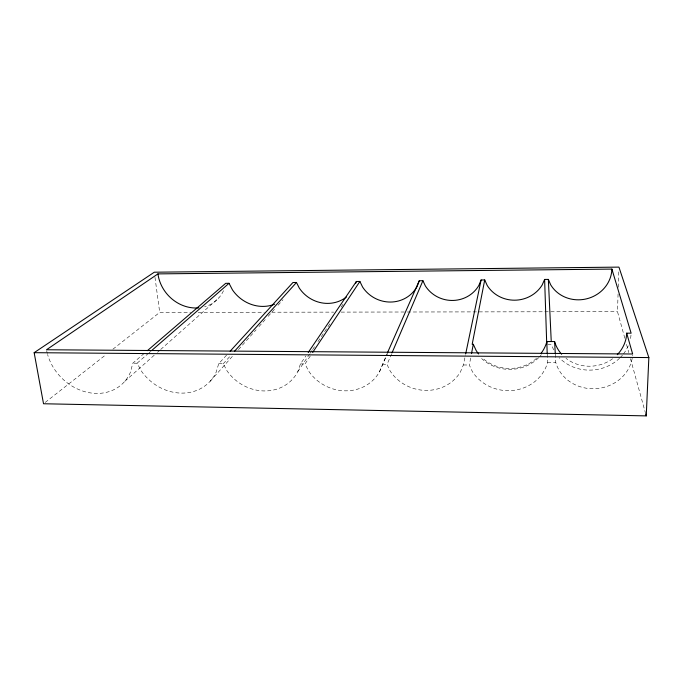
<?xml version="1.0" encoding="UTF-8"?>
<svg xmlns="http://www.w3.org/2000/svg" width="683" height="683" viewBox="0 0 683 683"><rect width="100%" height="100%" fill="white"/><g stroke="black" fill="none" stroke-linecap="round" stroke-linejoin="round"><path stroke-width="0.51" stroke-dasharray="3.42 2.56" d="M624.825 338.23L617.492 311.661L618.081 293.63M618.286 287.261L618.841 270.297M547.22 354.076L547.365 363.288A41.176 38.077 5.5 0 1 513.215 390.394A41.176 38.077 5.5 0 1 472.388 371.612L469.315 365.021L470.707 357.764M391.615 353.794L387.022 364.509L390.275 371.185A41.082 38.163 18.3 0 0 460.41 371.979L463.373 364.961L465.533 354.597M144.147 353.452L132.835 363.177L130.385 372.38A47.562 40.032 45.8 0 1 87.663 392.392A47.562 40.032 45.8 0 1 47.597 354.494M226.568 355.134L218.714 363.723L216.016 372.525A46.205 40.254 42.8 0 1 141.757 371.62L137.078 363.219L132.835 363.177M218.714 363.723L223.256 363.774L227.038 370.86A42.935 38.547 37.9 0 0 297.779 371.697L300.469 363.911L305.822 356.014M310.321 355.971L305.019 363.954L308.665 371.1A42.064 38.632 30 0 0 379.424 371.919L387.022 353.76M379.424 371.919L387.534 353.512M297.779 371.697L309.647 354.007M310.244 353.12L312.02 350.464M312.618 349.576L315.58 345.154M317.954 341.62L331.016 322.154M341.099 307.119L343.481 303.576M210.142 381.259L233.492 355.126M238.444 349.585L256.134 329.787M258.959 326.619L265.328 319.499M268.163 316.331L274.523 309.203M278.066 305.241L283.018 299.7M223.256 363.774L231.076 355.092M124.818 381.302L154.307 355.143M157.491 352.317L159.882 350.2M160.676 349.491L218.859 297.882M137.078 363.219L148.271 353.487M149.073 352.795L150.67 351.404M45.198 402.441L106.215 354.46M112.9 349.209L159.711 312.404L190.659 312.353M198.13 312.336L264.287 312.233M271.757 312.216L333.646 312.122M341.116 312.105L406.214 312.003M407.281 312.003L617.492 311.661M547.681 344.693L551.403 344.71L553.956 350.516M547.493 362.451L555.791 362.528A39.068 35.473 -4.1 0 0 597.258 388.542A39.068 35.473 -4.1 0 0 632.595 355.032M463.373 364.961L469.315 365.021M382.284 364.466L387.022 364.509M300.469 363.911L305.019 363.954M626.516 344.36L628.77 352.53M630.46 358.66L645.401 412.822M154.981 277.358L159.711 312.404M555.313 354.144L555.791 362.528M47.332 353.546A47.562 40.032 45.8 0 1 46.675 350.695M223.512 290.685A36.583 32.63 48.8 0 1 204.61 306.821M541.354 354.682A39.751 37.053 4 0 1 539.391 356.936M538.699 357.653A39.751 37.053 4 0 1 481.609 358.549M630.99 335.157A41.031 37.539 -5.7 0 1 630.17 340.083M628.275 345.752A41.031 37.539 -5.7 0 1 623.067 354.417M622.409 355.211A41.031 37.539 -5.7 0 1 620.318 357.499M619.583 358.225A41.031 37.539 -5.7 0 1 559.249 357.738M612.651 358.729A36.66 33.544 -5.7 0 1 566.011 358.344M536.522 358.327A38.7 36.071 4 0 1 482.326 357.883"/><path stroke-width="1.02" d="M646.246 415.887L648.85 357.568L618.943 267.113L154.29 272.21L34.15 352.676L43.524 403.755L646.246 415.887L645.683 413.847M561.648 354.272A36.66 33.544 -5.7 0 1 554.596 341.56L546.801 341.526L546.682 342.32A38.7 36.071 4 0 1 541.09 353.333M471.501 353.615L473.285 344.292L472.184 344.283L484.717 279.945L481.105 279.979L478.817 285.503A31.102 29.932 12.2 0 1 425.338 285.895L422.914 280.713L419.285 280.739L387.449 352.787M465.755 353.563L481.105 279.979M355.741 283.24L356.372 281.473L359.881 281.447L362.579 287.022A31.973 30.581 29.9 0 0 417.014 286.638L419.285 280.739M392.033 352.821L422.914 280.713M617.287 354.682A36.66 33.544 -5.7 0 0 626.687 333.176L631.126 333.184L611.891 269.093A32.775 30.624 -12.3 0 1 587.064 298.71A32.775 30.624 -12.3 0 1 550.746 284.922L548.355 279.407L544.624 279.432L542.14 285.042A31.905 30.394 -3.7 0 1 487.201 285.443L484.717 279.945M312.686 352.419L359.881 281.447M308.204 352.505L356.372 281.473M234.628 351.147L296.473 282.48L299.265 288.038A32.775 30.786 40.4 0 0 346.529 296.9M230.128 351.233L292.939 282.514L296.473 282.48M151.472 350.703L229.036 283.3L232.476 289.908A35.414 32.468 45.8 0 0 274.566 304.242M147.374 350.678L225.706 283.325L229.036 283.3M611.891 269.093L157.944 273.892L46.495 349.756L632.646 353.999L626.687 333.176M34.15 352.676L648.85 357.568M473.285 344.292L476.171 350.533A38.7 36.071 4 0 0 478.655 353.973M554.596 341.56L555.253 353.094M548.355 279.407L551.249 341.551M546.801 341.526L547.185 353.034M544.624 279.432L546.716 343.634M198.915 307.871A36.583 32.63 48.8 0 1 157.944 273.892"/></g></svg>
